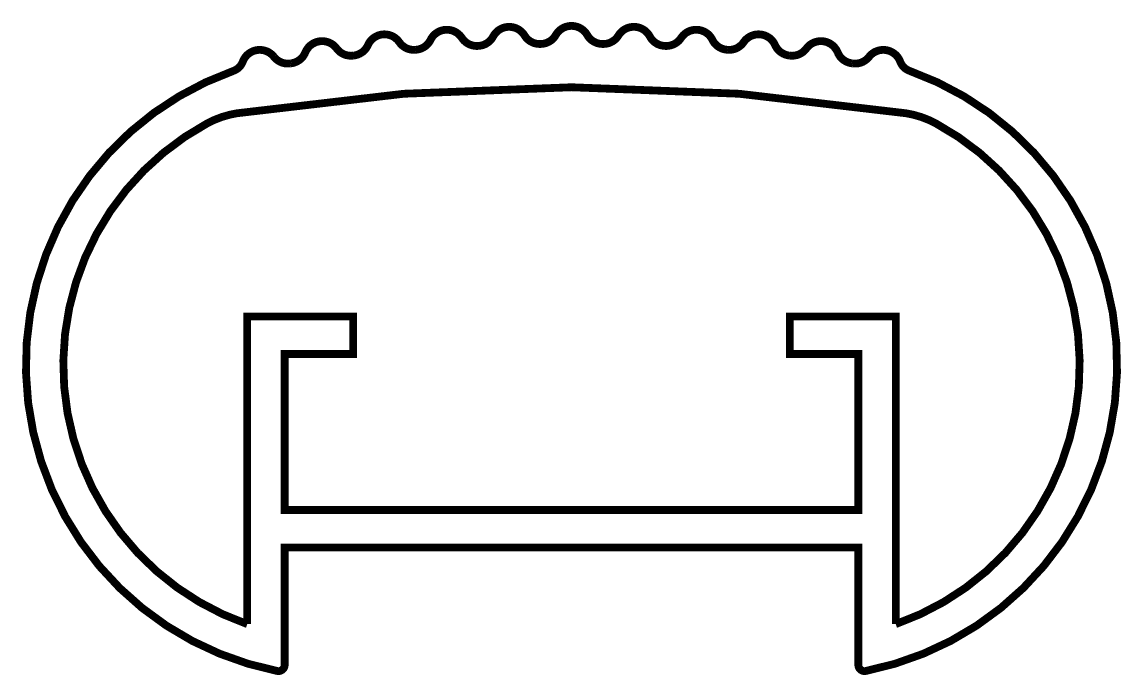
# Model space of a CAD drawing. Extents: x 156.7 to 192, y 214.4 to 235.3.
import ezdxf

# ---------------------------------------------------------------- set-up
doc = ezdxf.new("R2010")
doc.units = 0
doc.layers.get('0').update_dxf_attribs({"linetype": 'CONTINUOUS'})

msp = doc.modelspace()

# ---------------------------------------------------------------- linework, layer by layer
at = {"const_width": 0.25}
for points in [[(175.36, 234.603, 0.00008), (175.34, 234.603, -0.265134), (174.854, 234.89, 0.580543), (173.846, 234.89, -0.265134), (173.36, 234.603, 0.00008), (173.339, 234.603, -0.265135), (172.844, 234.875, 0.580545), (171.838, 234.844, -0.265135), (171.36, 234.541, 0.000087), (171.338, 234.54, -0.265138), (170.835, 234.797, 0.580553), (169.829, 234.735, -0.265138), (169.362, 234.418, 0.000082), (169.341, 234.416, -0.267238), (168.827, 234.661, 0.585857), (167.82, 234.567, -0.267238), (167.361, 234.232, 0.000089), (167.338, 234.229, -0.267238), (166.817, 234.458, 0.585857), (165.813, 234.333, -0.267238), (165.364, 233.984, 0.000119), (165.334, 233.979, -0.267238), (164.806, 234.192, 0.584918), (163.807, 234.037, -0.22133), (163.506, 233.741, 0.762376), (164.911, 214.506, 0.472587), (165.15, 214.703), (165.15, 218.467), (183.55, 218.467), (183.55, 214.703, 0.472587), (183.789, 214.506, 0.762376), (185.194, 233.741, -0.22133), (184.893, 234.037, 0.584918), (183.894, 234.192, -0.267238), (183.366, 233.979, 0.000119), (183.336, 233.984, -0.267238), (182.887, 234.333, 0.585857), (181.883, 234.458, -0.267238), (181.362, 234.229, 0.000089), (181.339, 234.232, -0.267238), (180.88, 234.567, 0.585857), (179.872, 234.661, -0.267238), (179.359, 234.416, 0.000082), (179.338, 234.418, -0.265138), (178.87, 234.735, 0.580553), (177.865, 234.797, -0.265138), (177.362, 234.54, 0.000087), (177.339, 234.541, -0.265135), (176.862, 234.844, 0.580545), (175.855, 234.875, -0.265135)], [(165.15, 219.667), (183.55, 219.667), (183.55, 224.667), (181.35, 224.667), (181.35, 225.867), (184.75, 225.867), (184.75, 216.008, 0.651731), (186.033, 232.059, 0.08529), (185.071, 232.383, 0.07769), (163.629, 232.383, 0.08529), (162.667, 232.059, 0.651731), (163.95, 216.008), (163.95, 225.867), (167.35, 225.867), (167.35, 224.667), (165.15, 224.667)]]:
    msp.add_lwpolyline(points, format="xyb", close=True, dxfattribs=at)

doc.saveas('drawing.dxf')
